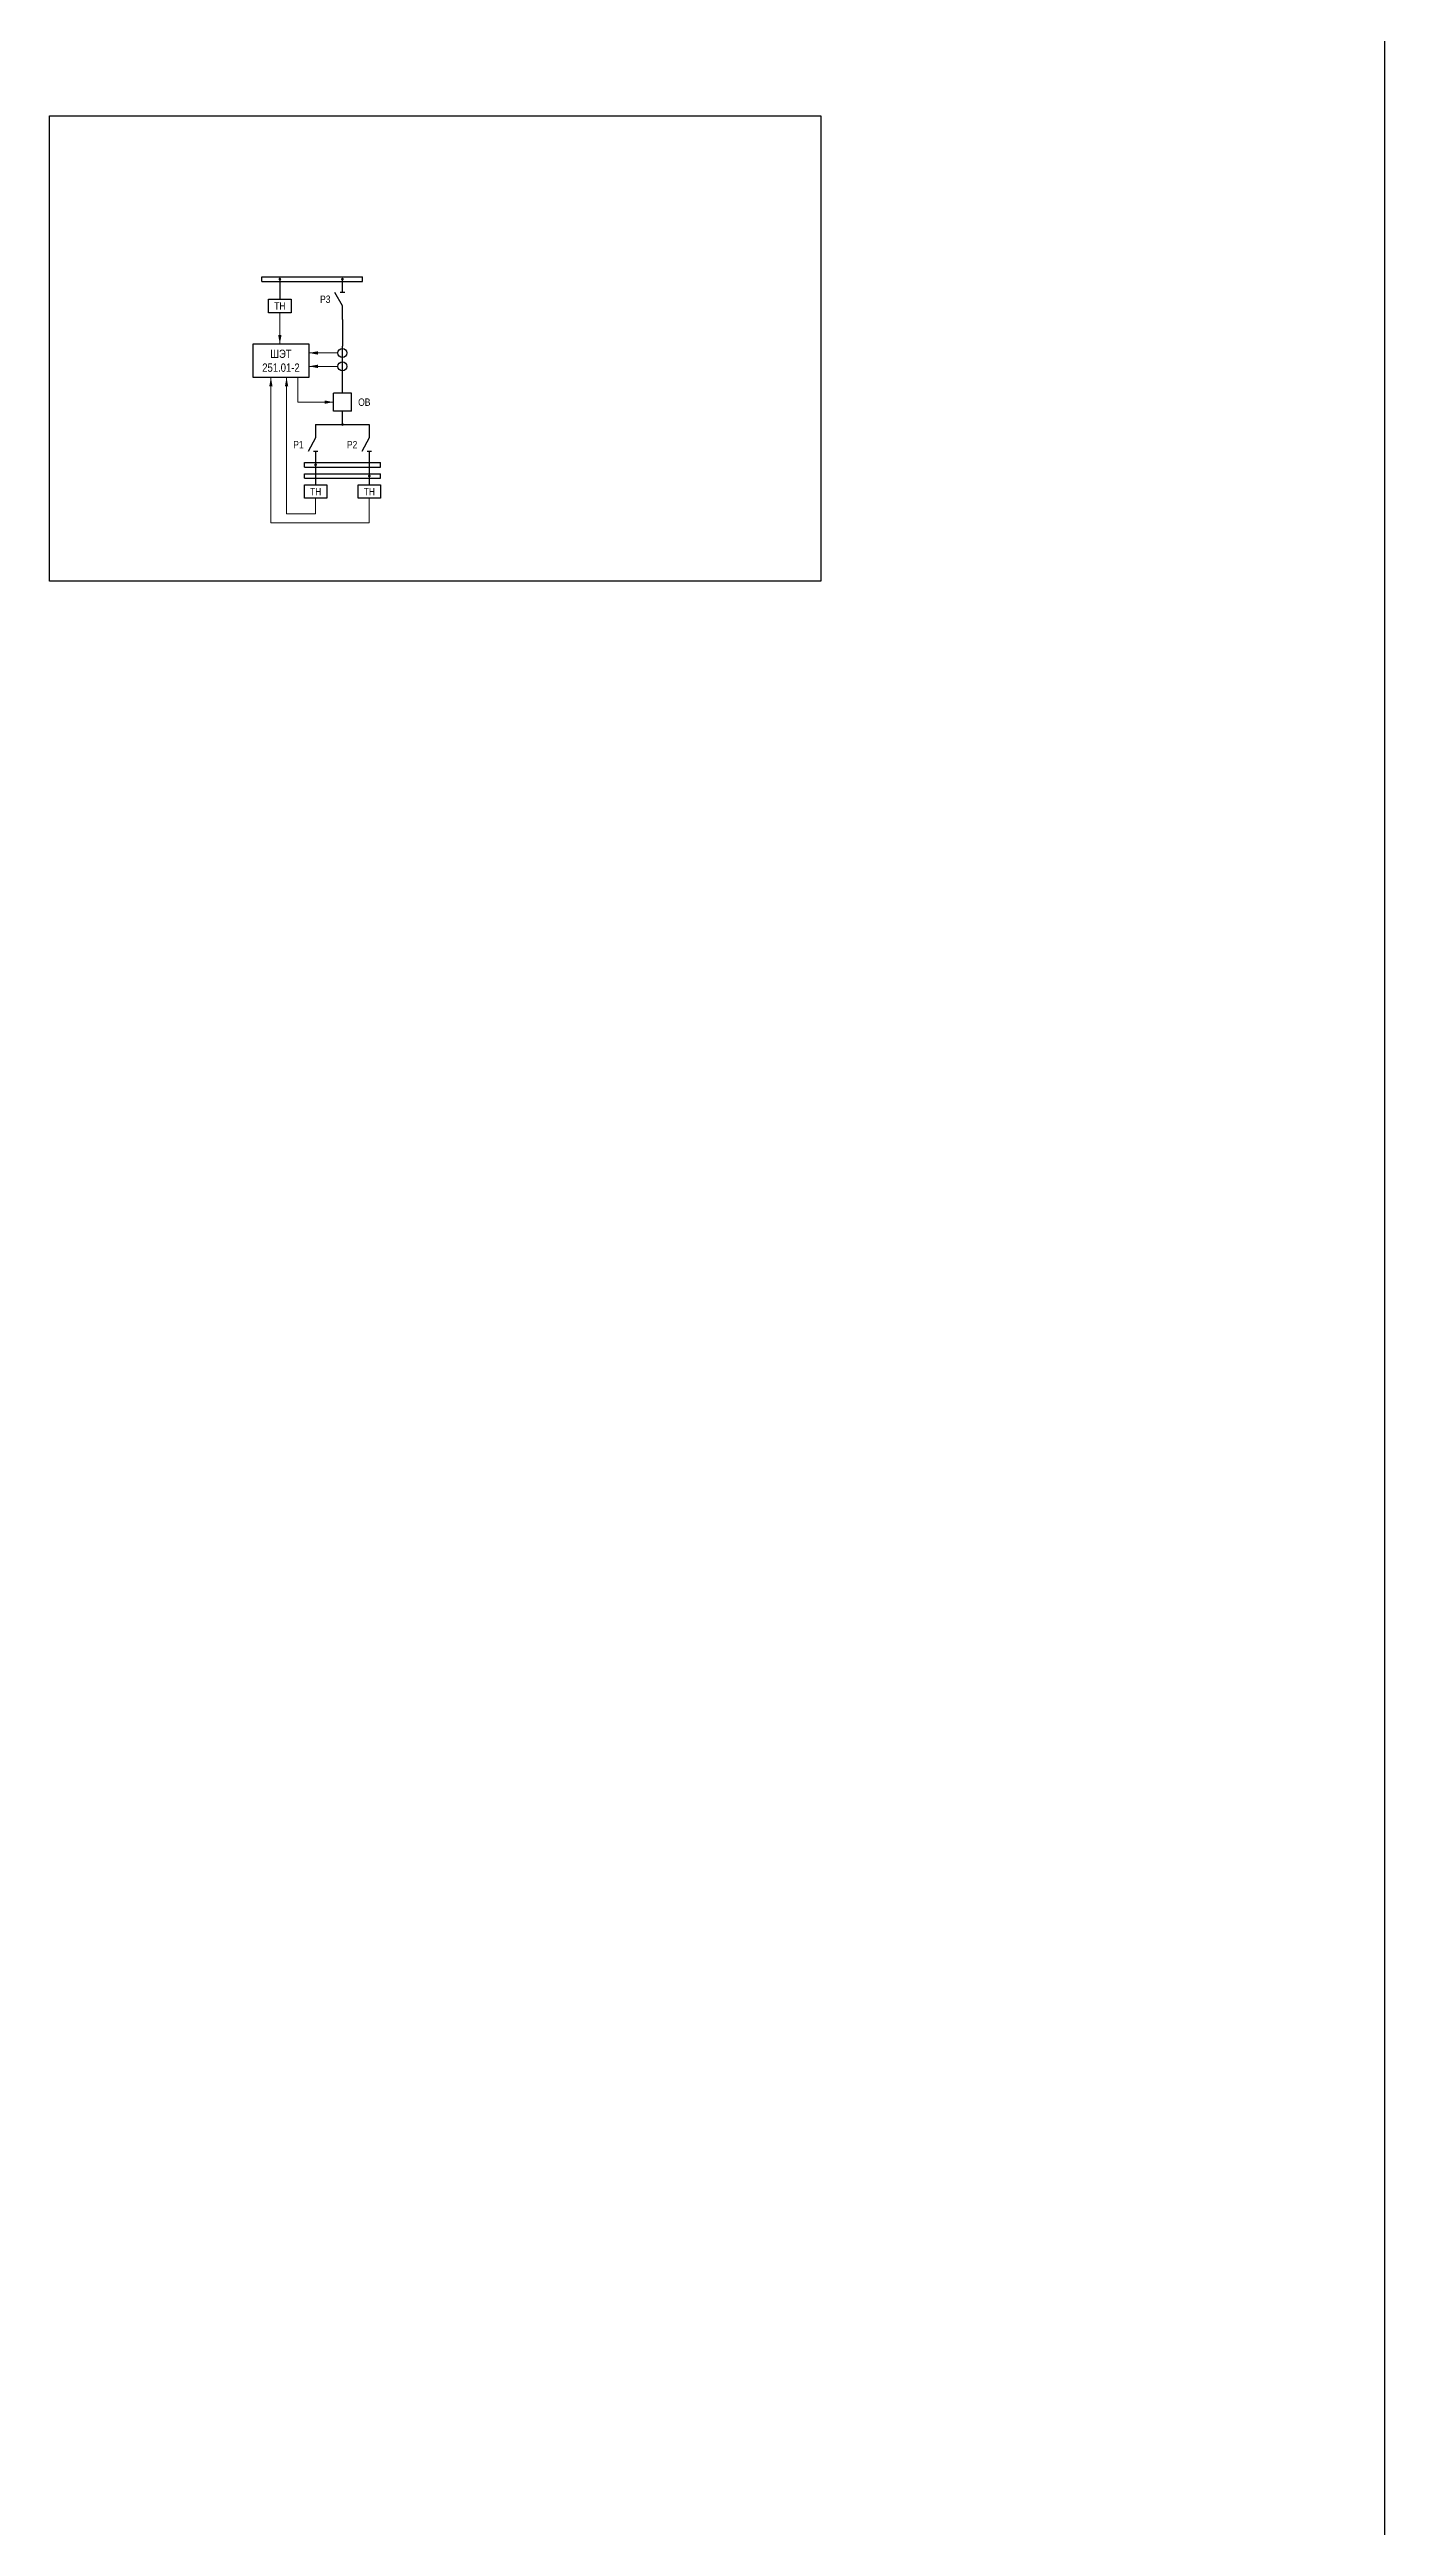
# Model space of a CAD drawing. Header units: millimetres. Extents: x 559 to 4268, y -3459 to 3336.
# Drawn here: x 1659 to 2256, y -2691 to -1583 of the extents above; entities that cross this region are included whole.
import ezdxf
from ezdxf.enums import TextEntityAlignment as Align

# ---------------------------------------------------------------- set-up
doc = ezdxf.new("R2010")
doc.units = ezdxf.units.MM
doc.layers.add('Основная', color=7, linetype='Continuous', lineweight=30)
doc.layers.add('Тонкая', color=7, linetype='Continuous', lineweight=18)
doc.styles.add('Narrow', font='ARIALN.TTF')
doc.styles.add('Вывод', font='tahoma.ttf', dxfattribs={"height": 2.5})
doc.styles.add('Компонент', font='ARIALN.TTF', dxfattribs={"height": 3.5})

# ---------------------------------------------------------------- blocks, each defined once
blk = doc.blocks.new('*U72')
at = {"color": 0, "linetype": 'ByBlock'}
for p, q in [((0, 0), (45, 0)), ((0, -2), (0, 0)), ((45, -2), (45, 0)), ((0, -2), (45, -2))]:
    blk.add_line(p, q, dxfattribs=at)
at = {"layer": 'Основная', "style": 'Компонент'}
blk.add_attdef('ОШ', text='', height=3.5, dxfattribs=at).set_placement((6, 4), align=Align.MIDDLE_CENTER)
blk = doc.blocks.new('*U51')
at = {"color": 0, "linetype": 'ByBlock'}
for p, q in [((0, 0), (-8, 0)), ((-8, -8), (-8, 0)), ((0, -8), (0, 0)), ((0, -8), (-8, -8))]:
    blk.add_line(p, q, dxfattribs=at)
at = {"layer": 'Основная', "style": 'Компонент'}
blk.add_attdef('ОУ', text='', height=3.5, dxfattribs=at).set_placement((-15, -3), align=Align.MIDDLE_CENTER)
blk = doc.blocks.new('*U18')
at = {"color": 0, "linetype": 'ByBlock'}
blk.add_line((0, 0), (6, 3.4), dxfattribs=at)
blk = doc.blocks.new('*U10')
at = {"color": 0}
blk.add_line((0, -1), (0, 1), dxfattribs=at)
blk = doc.blocks.new('*U50')
at = {"color": 0, "linetype": 'ByBlock'}
for p, q in [((0, 9), (0, 3)), ((0, -3), (0, -9))]:
    blk.add_line(p, q, dxfattribs=at)
at = {"color": 0, "linetype": 'ByBlock', "ltscale": 0.25, "xscale": -1, "rotation": 90}
for name, p in [('*U18', (0, 3)), ('*U10', (0, -3))]:
    blk.add_blockref(name, p, dxfattribs=at)
at = {"layer": 'Основная'}
for tag, height, style, p in [('ОУ', 3.5, 'Компонент', (-12, 0)), ('В2', 2.5, 'Вывод', (2, 7)), ('В1', 2.5, 'Вывод', (2, -7))]:
    blk.add_attdef(tag, text='', height=height, dxfattribs=dict(at, style=style)).set_placement(p, align=Align.MIDDLE_CENTER)
blk = doc.blocks.new('*U95')
at = {"linetype": 'ByBlock'}
blk.add_circle((0, 0), 2, dxfattribs=at)
at = {"layer": 'Основная', "color": 0, "linetype": 'ByBlock'}
blk.add_line((0, -3), (0, 3), dxfattribs=at)
at = {"layer": 'Основная', "linetype": 'ByBlock', "style": 'Компонент'}
blk.add_attdef('ОУ', text='', height=3.5, dxfattribs=at).set_placement((-6, 0), align=Align.MIDDLE_CENTER)
blk = doc.blocks.new('*U53')
at = {"color": 0, "linetype": 'ByBlock'}
for p, q in [((0, 3), (0, 9)), ((0, -9), (0, -3))]:
    blk.add_line(p, q, dxfattribs=at)
at = {"color": 0, "linetype": 'ByBlock', "ltscale": 0.25, "rotation": 89.99999999999999}
for name, p in [('*U18', (0, -3)), ('*U10', (0, 3))]:
    blk.add_blockref(name, p, dxfattribs=at)
at = {"layer": 'Основная'}
for tag, height, style, p in [('ОУ', 3.5, 'Компонент', (-12, 0)), ('В1', 2.5, 'Вывод', (2, 7)), ('В2', 2.5, 'Вывод', (2, -7))]:
    blk.add_attdef(tag, text='', height=height, dxfattribs=dict(at, style=style)).set_placement(p, align=Align.MIDDLE_CENTER)
blk = doc.blocks.new('*U52')
at = {"color": 0, "linetype": 'ByBlock'}
for p, q in [((0, 0), (34, 0)), ((0, -2), (0, 0)), ((34, -2), (34, 0)), ((0, -2), (34, -2))]:
    blk.add_line(p, q, dxfattribs=at)
at = {"layer": 'Основная', "style": 'Компонент'}
blk.add_attdef('ОШ', text='', height=3.5, dxfattribs=at).set_placement((6, 4), align=Align.MIDDLE_CENTER)

msp = doc.modelspace()

# ---------------------------------------------------------------- linework, layer by layer
at = {"layer": 'Основная'}
for points in [[(2256, 2424), (2256, -3459)], [(1762, -1686), (1762, -1695)], [(1790, -1704), (1790, -1716)], [(1790, -1737), (1790, -1728)], [(1790, -1751), (1790, -1745)], [(1778, -1751), (1802, -1751)], [(1778, -1769), (1778, -1778)], [(1802, -1769), (1802, -1778)]]:
    msp.add_lwpolyline(points, dxfattribs=at)
for points in [[(1659, -1613), (2004, -1613), (2004, -1821), (1659, -1821)], [(1757, -1695), (1767, -1695), (1767, -1701), (1757, -1701)], [(1750, -1715), (1775, -1715), (1775, -1730), (1750, -1730)], [(1773, -1778), (1783, -1778), (1783, -1784), (1773, -1784)], [(1797, -1778), (1807, -1778), (1807, -1784), (1797, -1784)]]:
    msp.add_lwpolyline(points, close=True, dxfattribs=at)
at = {"layer": 'Основная', "ltscale": 0.25, "const_width": 0.6}
for points in [[(1761.7, -1686, 1), (1762.3, -1686, 1)], [(1761.7, -1686, 1), (1762.3, -1686, 1)], [(1789.7, -1686, 1), (1790.3, -1686, 1)], [(1789.7, -1751, 1), (1790.3, -1751, 1)], [(1777.7, -1769, 1), (1778.3, -1769, 1)], [(1777.7, -1769, 1), (1778.3, -1769, 1)], [(1801.7, -1774, 1), (1802.3, -1774, 1)]]:
    msp.add_lwpolyline(points, format="xyb", close=True, dxfattribs=at)
at = {"layer": 'Тонкая'}
for points in [[(1762, -1701), (1762, -1715)], [(1788, -1719), (1775, -1719)], [(1788, -1725), (1775, -1725)], [(1758, -1795), (1758, -1730)], [(1765, -1791), (1765, -1730)], [(1770, -1730), (1770, -1741), (1786, -1741)], [(1778, -1791), (1765, -1791)], [(1778, -1784), (1778, -1791)], [(1802, -1784), (1802, -1795)], [(1758, -1795), (1802, -1795)]]:
    msp.add_lwpolyline(points, dxfattribs=at)
at = {"layer": 'Тонкая', "ltscale": 0.3}
for points in [[(1762, -1715, 0, 1.5, 0), (1762, -1711, 0, 0, 0)], [(1775, -1719, 0, 1.5, 0), (1779, -1719, 0, 0, 0)], [(1775, -1725, 0, 1.5, 0), (1779, -1725, 0, 0, 0)], [(1758, -1730, 0, 1.5, 0), (1758, -1734, 0, 0, 0)], [(1765, -1730, 0, 1.5, 0), (1765, -1734, 0, 0, 0)], [(1786, -1741, 0, 1.5, 0), (1782, -1741, 0, 0, 0)]]:
    msp.add_lwpolyline(points, format="xyseb", dxfattribs=at)

# ---------------------------------------------------------------- block references
at = {"layer": 'Основная', "ltscale": 0.25}
for name, p in [('*U72', (1754, -1685)), ('*U53', (1790, -1695)), ('*U95', (1790, -1719)), ('*U95', (1790, -1725)), ('*U51', (1794, -1737)), ('*U50', (1778, -1760)), ('*U50', (1802, -1760)), ('*U52', (1773, -1768)), ('*U52', (1773, -1773))]:
    msp.add_blockref(name, p, dxfattribs=at)

# ---------------------------------------------------------------- texts
at = {"layer": 'Основная', "style": 'Narrow'}
for s, p in [('Р3', (1780, -1695)), ('Р1', (1768, -1760)), ('Р2', (1792, -1760))]:
    msp.add_text(s, height=3.3, dxfattribs=at).set_placement(p, align=Align.MIDDLE_LEFT)
msp.add_text('ОВ', height=3.3, dxfattribs=at).set_placement((1802.5, -1741), align=Align.MIDDLE_RIGHT)
at = {"layer": 'Основная', "attachment_point": 5, "style": 'Narrow'}
for s, insert, char_height, width in [('ТН', (1762, -1698), 3.3, 10), ('ШЭТ 251.01-2', (1762.5, -1722.5), 3.7, 25), ('ТН', (1778, -1781), 3.3, 10), ('ТН', (1802, -1781), 3.3, 10)]:
    msp.add_mtext(s, dxfattribs=dict(at, insert=insert, char_height=char_height, width=width))

doc.saveas('drawing.dxf')
